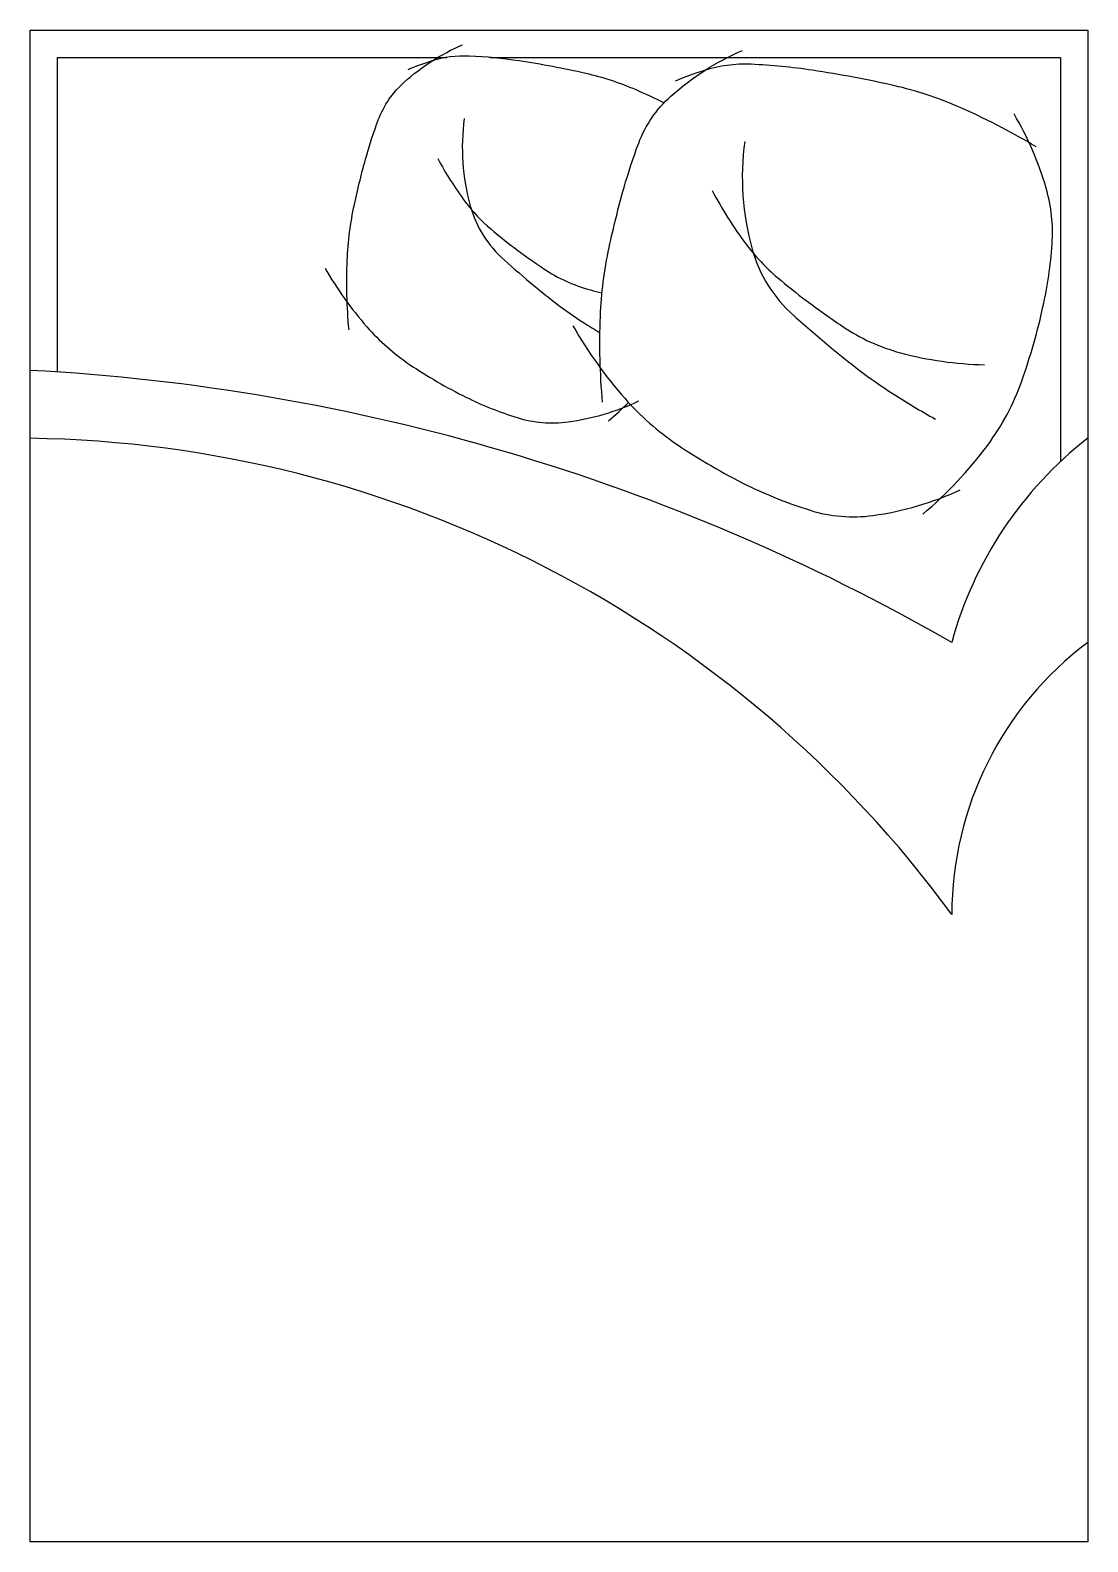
# Model space of a CAD drawing. Header units: metres. Extents: x 269.69 to 271.09, y 66.98 to 68.98.
import ezdxf

# ---------------------------------------------------------------- set-up
doc = ezdxf.new("R2010")
doc.units = ezdxf.units.M

msp = doc.modelspace()

# ---------------------------------------------------------------- linework, layer by layer
for p, q in [((269.6886, 68.9787), (271.0886, 68.9787)), ((269.6886, 66.9787), (269.6886, 68.9787)), ((271.0886, 68.9787), (271.0886, 66.9787)), ((269.7246, 68.9427), (270.24, 68.9427)), ((269.7246, 68.5269), (269.7246, 68.9427)), ((270.297, 68.9427), (271.0526, 68.9427)), ((271.0526, 68.9427), (271.0526, 68.4079)), ((271.0886, 66.9787), (269.6886, 66.9787))]:
    msp.add_line(p, q)
for points in [[(270.1107, 68.5822, -0.034352), (270.1083, 68.6741, -0.04249), (270.1177, 68.748, -0.015911), (270.1337, 68.8121, -0.020937), (270.1494, 68.8599, -0.121269), (270.1838, 68.9101, -0.080025), (270.2608, 68.9594)], [(270.5275, 68.8825, 0.014129), (270.4907, 68.8997, 0.04596), (270.4241, 68.9214, 0.01901), (270.3357, 68.9381, 0.025886), (270.2699, 68.9444, 0.088683), (270.2196, 68.9378, 0.020726), (270.1883, 68.9263)], [(270.4464, 68.4867, -0.034352), (270.4434, 68.6001, -0.04249), (270.455, 68.6912, -0.015911), (270.4747, 68.7704, -0.020937), (270.4941, 68.8293, -0.121269), (270.5365, 68.8912, -0.080025), (270.6316, 68.952)], [(271.0205, 68.8242, 0.033461), (270.9151, 68.8783, 0.04596), (270.833, 68.9052, 0.01901), (270.724, 68.9257, 0.025886), (270.6428, 68.9336, 0.088683), (270.5807, 68.9253, 0.020726), (270.5422, 68.9112)], [(270.2633, 68.8617, 0.103492), (270.2712, 68.7462, 0.14369), (270.3159, 68.6748, 0.007817), (270.3559, 68.6404, 0.010698), (270.3861, 68.6164, 0.020146), (270.4212, 68.5918, 0.007403), (270.4427, 68.5784)], [(270.8701, 68.3383, 0.057152), (270.9561, 68.4298, 0.075208), (271.0011, 68.5142, 0.030275), (271.0293, 68.6126, 0.036967), (271.0414, 68.6956, 0.089016), (271.0335, 68.7697, 0.061822), (270.9911, 68.8679)], [(270.6346, 68.8315, 0.103492), (270.6443, 68.689, 0.14369), (270.6995, 68.601, 0.007817), (270.7489, 68.5586, 0.010698), (270.7861, 68.5289, 0.020146), (270.8295, 68.4985, 0.015912), (270.887, 68.4641)], [(270.2282, 68.8091, 0.040593), (270.2644, 68.7518, 0.055645), (270.2984, 68.7157, 0.015363), (270.3293, 68.691, 0.01263), (270.3685, 68.6631, 0.082628), (270.4303, 68.635, 0.010572), (270.4456, 68.6312)], [(270.5913, 68.7667, 0.040593), (270.636, 68.6959, 0.055645), (270.6779, 68.6514, 0.015363), (270.716, 68.6209, 0.01263), (270.7644, 68.5866, 0.082628), (270.8406, 68.5519, 0.061291), (270.9519, 68.5361)], [(270.0789, 68.664, 0.050543), (270.1344, 68.5862, 0.064376), (270.1908, 68.5365, 0.03352), (270.2654, 68.4932, 0.039598), (270.3333, 68.4661, 0.109626), (270.4007, 68.4605, 0.0754), (270.4944, 68.4881)], [(270.4071, 68.5876, 0.050543), (270.4756, 68.4917, 0.064376), (270.5452, 68.4304, 0.03352), (270.6372, 68.3769, 0.039598), (270.721, 68.3435, 0.109626), (270.8041, 68.3366, 0.0754), (270.9198, 68.3706)], [(270.4542, 68.4618, 0.020037), (270.4806, 68.486, 0.075208)]]:
    msp.add_lwpolyline(points, format="xyb")
for centre, radius, start, end in [((269.543, 65.788), 2.7445, 60.1604, 86.9589), ((269.6653, 66.8973), 1.5416, 36.2433, 89.1337), ((271.4036, 68.0337), 0.5131, 127.875, 164.7449), ((271.3586, 67.8087), 0.45, 126.8699, 180)]:
    msp.add_arc(centre, radius, start, end)

doc.saveas('drawing.dxf')
